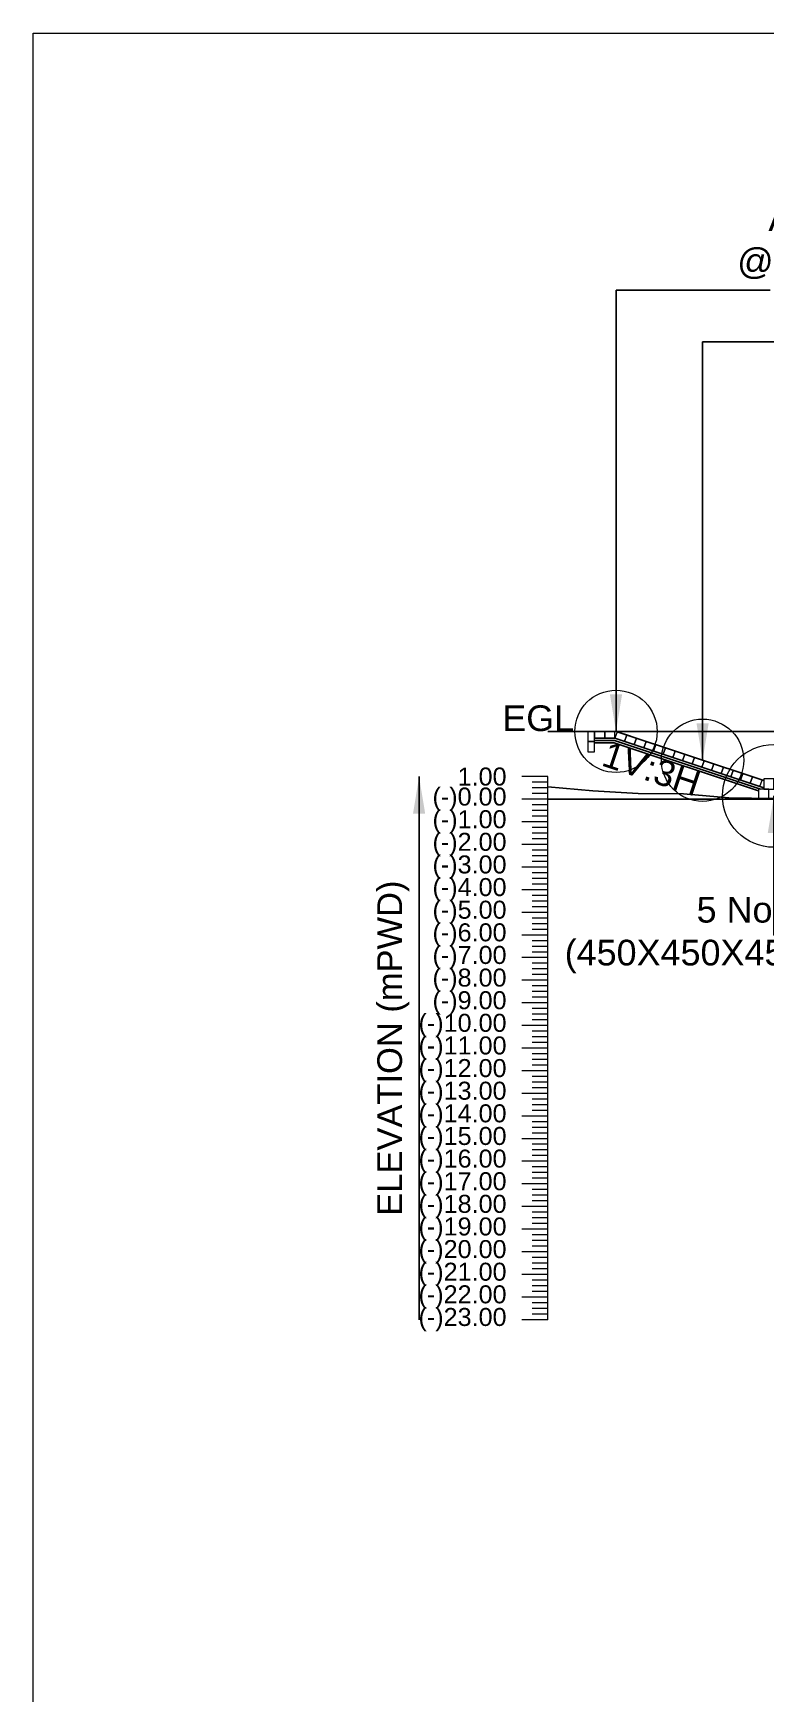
# Model space of a CAD drawing. Header units: inches. Extents: x 89000 to 305017, y -7071 to 0.
# Drawn here: x 145000 to 146424, y -3229 to 0 of the extents above; entities that cross this region are included whole.
import ezdxf

# ---------------------------------------------------------------- set-up
doc = ezdxf.new("R2010")
doc.units = ezdxf.units.IN
doc.header["$LTSCALE"] = 7
doc.header["$MEASUREMENT"] = 0
for name, color, linetype, lineweight in [('Cross Section Labels', 7, 'Continuous', 9), ('Existing_Bed_Level for Xsection', 7, 'Continuous', 25), ('Long Section Labels', 7, 'Continuous', 9)]:
    doc.layers.add(name, color=color, linetype=linetype, lineweight=lineweight)
doc.styles.get("Standard").update_dxf_attribs({"font": 'arial.ttf'})
doc.dimstyles.get("Standard").update_dxf_attribs({"dimtxt": 0.18, "dimasz": 0.18, "dimexe": 0.18, "dimexo": 0.0625, "dimgap": 0.09, "dimtad": 0, "dimtih": 1, "dimtoh": 1, "dimdec": 4, "dimzin": 0, "dimdsep": 46, "dimtxsty": 'Standard', "dimcen": 0.09, "dimadec": 0, "dimazin": 0, "dimtfac": 1, "dimtdec": 4, "dimtofl": 0, "dimtmove": 0, "dimatfit": 3, "dimfxl": 1, "dimtolj": 1, "dimtzin": 0, "dimarcsym": 0})

msp = doc.modelspace()

# ---------------------------------------------------------------- linework, layer by layer
at = {"layer": 'Cross Section Labels'}
msp.add_lwpolyline([(145000, 0), (155000, 0), (155000, -7071), (145000, -7071)], close=True, dxfattribs=at)
for centre, radius in [((146132.73333, -1357.76), 80), ((146301.03333, -1413.86), 80), ((146439.63333, -1483.16), 100)]:
    msp.add_circle(centre, radius, dxfattribs=at)
at = {"layer": 'Existing_Bed_Level for Xsection'}
for points in [[(146469.33333, -1357.76), (146000, -1357.76)], [(146419.83333, -1453.46), (146134.76547, -1358.43738), (146132.73333, -1357.76), (146130.59127, -1357.76), (146090.99127, -1357.76)], [(146090.99127, -1370.96), (146130.59127, -1370.96), (146419.83333, -1467.37402)], [(146090.99127, -1375.36), (146129.87725, -1375.36), (146413.67725, -1469.96)], [(146090.99127, -1379.76), (146129.16322, -1379.76), (146409.93333, -1473.35004)], [(146000, -1465.824), (146088, -1473.304), (146176, -1478.584), (146264, -1479.024), (146352, -1486.68), (146440, -1488), (146528, -1493.28), (146616, -1493.72), (146748, -1494.6), (146968, -1726.04), (147100, -2012.92), (147276, -2171.32), (147496, -2215.32), (147628, -2259.32), (147848, -2303.32), (148068, -2346.88), (148288, -2390.88), (148508, -2434.88), (148772, -2478.88), (149124, -2500), (149388, -2499.56), (149652, -2496.92), (149916, -2487.68)], [(146000, -1489.76), (149916, -1489.76)]]:
    msp.add_lwpolyline(points, dxfattribs=at)
at = {"layer": 'Long Section Labels'}
for points in [[(146090.99127, -1357.76), (146077.79127, -1357.76), (146077.79127, -1377.56), (146090.99127, -1377.56)], [(146090.99127, -1377.56), (146077.79127, -1377.56), (146077.79127, -1397.36), (146090.99127, -1397.36)], [(146110.79127, -1357.76), (146090.99127, -1357.76), (146090.99127, -1370.96), (146110.79127, -1370.96)], [(146130.59127, -1357.76), (146110.79127, -1357.76), (146110.79127, -1370.96), (146130.59127, -1370.96)], [(146153.5494, -1364.69869), (146134.76547, -1358.43738), (146130.59127, -1370.96), (146149.3752, -1377.22131)], [(146172.33333, -1370.96), (146153.5494, -1364.69869), (146149.3752, -1377.22131), (146168.15913, -1383.48262)], [(146191.11726, -1377.22131), (146172.33333, -1370.96), (146168.15913, -1383.48262), (146186.94306, -1389.74393)], [(146209.90119, -1383.48262), (146191.11726, -1377.22131), (146186.94306, -1389.74393), (146205.72699, -1396.00524)], [(146228.68512, -1389.74393), (146209.90119, -1383.48262), (146205.72699, -1396.00524), (146224.51091, -1402.26655)], [(146247.46905, -1396.00524), (146228.68512, -1389.74393), (146224.51091, -1402.26655), (146243.29484, -1408.52786)], [(146266.25298, -1402.26655), (146247.46905, -1396.00524), (146243.29484, -1408.52786), (146262.07877, -1414.78917)], [(146285.03691, -1408.52786), (146266.25298, -1402.26655), (146262.07877, -1414.78917), (146280.8627, -1421.05048)], [(146303.82084, -1414.78917), (146285.03691, -1408.52786), (146280.8627, -1421.05048), (146299.64663, -1427.31179)], [(146322.60477, -1421.05048), (146303.82084, -1414.78917), (146299.64663, -1427.31179), (146318.43056, -1433.5731)], [(146341.3887, -1427.31179), (146322.60477, -1421.05048), (146318.43056, -1433.5731), (146337.21449, -1439.83441)], [(146360.17263, -1433.5731), (146341.3887, -1427.31179), (146337.21449, -1439.83441), (146355.99842, -1446.09572)], [(146378.95656, -1439.83441), (146360.17263, -1433.5731), (146355.99842, -1446.09572), (146374.78235, -1452.35703)], [(146397.74048, -1446.09572), (146378.95656, -1439.83441), (146374.78235, -1452.35703), (146393.56628, -1458.61834)], [(146416.52441, -1452.35703), (146397.74048, -1446.09572), (146393.56628, -1458.61834), (146412.35021, -1464.87965)], [(146439.63333, -1450.16), (146419.83333, -1450.16), (146419.83333, -1469.96), (146439.63333, -1469.96)], [(146429.73333, -1469.96), (146409.93333, -1469.96), (146409.93333, -1489.76), (146429.73333, -1489.76)]]:
    msp.add_lwpolyline(points, close=True, dxfattribs=at)
for points in [[(146000, -1445.76), (145950, -1445.76)], [(146000, -2501.76), (146000, -2457.76), (146000, -2413.76), (146000, -2369.76), (146000, -2325.76), (146000, -2281.76), (146000, -2237.76), (146000, -2193.76), (146000, -2149.76), (146000, -2105.76), (146000, -2061.76), (146000, -2017.76), (146000, -1973.76), (146000, -1929.76), (146000, -1885.76), (146000, -1841.76), (146000, -1797.76), (146000, -1753.76), (146000, -1709.76), (146000, -1665.76), (146000, -1621.76), (146000, -1577.76), (146000, -1533.76), (146000, -1489.76), (146000, -1445.76)], [(146000, -1456.76), (145970, -1456.76)], [(146000, -1467.76), (145970, -1467.76)], [(146000, -1478.76), (145970, -1478.76)], [(146000, -1489.76), (145950, -1489.76)], [(146000, -1500.76), (145970, -1500.76)], [(146000, -1511.76), (145970, -1511.76)], [(146000, -1533.76), (145950, -1533.76)], [(146000, -1522.76), (145970, -1522.76)], [(146000, -1544.76), (145970, -1544.76)], [(146000, -1577.76), (145950, -1577.76)], [(146000, -1555.76), (145970, -1555.76)], [(146000, -1566.76), (145970, -1566.76)], [(146000, -1588.76), (145970, -1588.76)], [(146000, -1599.76), (145970, -1599.76)], [(146000, -1610.76), (145970, -1610.76)], [(146000, -1621.76), (145950, -1621.76)], [(146000, -1632.76), (145970, -1632.76)], [(146000, -1643.76), (145970, -1643.76)], [(146000, -1665.76), (145950, -1665.76)], [(146000, -1654.76), (145970, -1654.76)], [(146000, -1676.76), (145970, -1676.76)], [(146000, -1709.76), (145950, -1709.76)], [(146000, -1687.76), (145970, -1687.76)], [(146000, -1698.76), (145970, -1698.76)], [(146000, -1720.76), (145970, -1720.76)], [(146000, -1731.76), (145970, -1731.76)], [(146000, -1742.76), (145970, -1742.76)], [(146000, -1753.76), (145950, -1753.76)], [(146000, -1764.76), (145970, -1764.76)], [(146000, -1775.76), (145970, -1775.76)], [(146000, -1797.76), (145950, -1797.76)], [(146000, -1786.76), (145970, -1786.76)], [(146000, -1808.76), (145970, -1808.76)], [(146000, -1819.76), (145970, -1819.76)], [(146000, -1830.76), (145970, -1830.76)], [(146000, -1841.76), (145950, -1841.76)], [(146000, -1852.76), (145970, -1852.76)], [(146000, -1863.76), (145970, -1863.76)], [(146000, -1885.76), (145950, -1885.76)], [(146000, -1874.76), (145970, -1874.76)], [(146000, -1896.76), (145970, -1896.76)], [(146000, -1929.76), (145950, -1929.76)], [(146000, -1907.76), (145970, -1907.76)], [(146000, -1918.76), (145970, -1918.76)], [(146000, -1940.76), (145970, -1940.76)], [(146000, -1951.76), (145970, -1951.76)], [(146000, -1962.76), (145970, -1962.76)], [(146000, -1973.76), (145950, -1973.76)], [(146000, -1984.76), (145970, -1984.76)], [(146000, -1995.76), (145970, -1995.76)], [(146000, -2017.76), (145950, -2017.76)], [(146000, -2006.76), (145970, -2006.76)], [(146000, -2028.76), (145970, -2028.76)], [(146000, -2061.76), (145950, -2061.76)], [(146000, -2039.76), (145970, -2039.76)], [(146000, -2050.76), (145970, -2050.76)], [(146000, -2072.76), (145970, -2072.76)], [(146000, -2083.76), (145970, -2083.76)], [(146000, -2094.76), (145970, -2094.76)], [(146000, -2105.76), (145950, -2105.76)], [(146000, -2116.76), (145970, -2116.76)], [(146000, -2127.76), (145970, -2127.76)], [(146000, -2149.76), (145950, -2149.76)], [(146000, -2138.76), (145970, -2138.76)], [(146000, -2160.76), (145970, -2160.76)], [(146000, -2193.76), (145950, -2193.76)], [(146000, -2171.76), (145970, -2171.76)], [(146000, -2182.76), (145970, -2182.76)], [(146000, -2204.76), (145970, -2204.76)], [(146000, -2215.76), (145970, -2215.76)], [(146000, -2226.76), (145970, -2226.76)], [(146000, -2237.76), (145950, -2237.76)], [(146000, -2248.76), (145970, -2248.76)], [(146000, -2259.76), (145970, -2259.76)], [(146000, -2281.76), (145950, -2281.76)], [(146000, -2270.76), (145970, -2270.76)], [(146000, -2292.76), (145970, -2292.76)], [(146000, -2303.76), (145970, -2303.76)], [(146000, -2314.76), (145970, -2314.76)], [(146000, -2325.76), (145950, -2325.76)], [(146000, -2336.76), (145970, -2336.76)], [(146000, -2347.76), (145970, -2347.76)], [(146000, -2369.76), (145950, -2369.76)], [(146000, -2358.76), (145970, -2358.76)], [(146000, -2380.76), (145970, -2380.76)], [(146000, -2413.76), (145950, -2413.76)], [(146000, -2391.76), (145970, -2391.76)], [(146000, -2402.76), (145970, -2402.76)], [(146000, -2424.76), (145970, -2424.76)], [(146000, -2435.76), (145970, -2435.76)], [(146000, -2446.76), (145970, -2446.76)], [(146000, -2457.76), (145950, -2457.76)], [(146000, -2468.76), (145970, -2468.76)], [(146000, -2479.76), (145970, -2479.76)], [(146000, -2501.76), (145950, -2501.76)], [(146000, -2490.76), (145970, -2490.76)]]:
    msp.add_lwpolyline(points, dxfattribs=at)

# ---------------------------------------------------------------- texts
at = {"layer": 'Cross Section Labels', "char_height": 50}
for s, insert, attachment_point in [(' Assorted 2 Layers C.C Blocks(excluding Blocks at key) to be Placed / dumped^J@27.00 m³/m (excluding void) at or below Working LWL as shown in the drawing.^J450 x 450 x 450-------- - 60 % by volume^J350 x 350 x 350-------- - 40 % by volume', (147628.39976, -650), 8), ('EGL', (146051.39127, -1357.76), 9), ('5 Nos of Block ^J(450X450X450) at Key', (146739.63333, -1753.76), 6)]:
    msp.add_mtext(s, dxfattribs=dict(at, insert=insert, attachment_point=attachment_point))
at = {"layer": 'Cross Section Labels', "insert": (146209.92632, -1406.68103), "char_height": 50, "attachment_point": 2, "rotation": 341.56505118}
msp.add_mtext('1V:3H', dxfattribs=at)
at = {"layer": 'Long Section Labels', "char_height": 35, "attachment_point": 6}
for s, insert in [('1.00', (145920, -1445.76)), ('(-)0.00', (145920, -1489.76)), ('(-)1.00', (145920, -1533.76)), ('(-)2.00', (145920, -1577.76)), ('(-)3.00', (145920, -1621.76)), ('(-)4.00', (145920, -1665.76)), ('(-)5.00', (145920, -1709.76)), ('(-)6.00', (145920, -1753.76)), ('(-)7.00', (145920, -1797.76)), ('(-)8.00', (145920, -1841.76)), ('(-)9.00', (145920, -1885.76)), ('(-)10.00', (145920, -1929.76)), ('(-)11.00', (145920, -1973.76)), ('(-)12.00', (145920, -2017.76)), ('(-)13.00', (145920, -2061.76)), ('(-)14.00', (145920, -2105.76)), ('(-)15.00', (145920, -2149.76)), ('(-)16.00', (145920, -2193.76)), ('(-)17.00', (145920, -2237.76)), ('(-)18.00', (145920, -2281.76)), ('(-)19.00', (145920, -2325.76)), ('(-)20.00', (145920, -2369.76)), ('(-)21.00', (145920, -2413.76)), ('(-)22.00', (145920, -2457.76)), ('(-)23.00', (145920, -2501.76))]:
    msp.add_mtext(s, dxfattribs=dict(at, insert=insert))
at = {"layer": 'Long Section Labels', "insert": (145700, -1973.76), "char_height": 48, "attachment_point": 5, "rotation": 90}
msp.add_mtext('ELEVATION (mPWD)', dxfattribs=at)

# ---------------------------------------------------------------- leaders
at = {"layer": 'Cross Section Labels', "annotation_type": 0, "has_hookline": 1}
for points, hookline_direction, text_width in [([(146132.73333, -1357.76), (146132.73333, -500), (146432.64333, -500)], 0, 466.13233), ([(146301.03333, -1413.86), (146301.03333, -600), (146600.94333, -600)], 0, 466.03001), ([(146439.63333, -1483.16), (146439.63333, -1753.76), (146739.72333, -1753.76)], 1, 701.90996)]:
    msp.add_leader(points, dimstyle='Standard', override={"dimasz": 72}, dxfattribs=dict(at, hookline_direction=hookline_direction, text_width=text_width))
at = {"layer": 'Long Section Labels'}
msp.add_leader([(145750, -1445.76), (145750, -2501.76)], dimstyle='Standard', override={"dimasz": 72}, dxfattribs=at)

doc.saveas('drawing.dxf')
